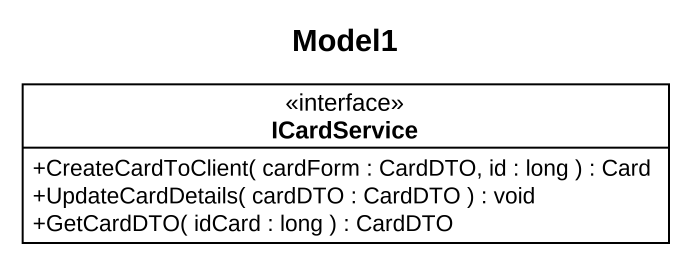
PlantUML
@startuml
title Model1
hide circle
hide empty members
skinparam classAttributeIconSize 0
interface ICardService {
  +CreateCardToClient( cardForm : CardDTO, id : long ) : Card
  +UpdateCardDetails( cardDTO : CardDTO ) : void
  +GetCardDTO( idCard : long ) : CardDTO
}
@enduml
